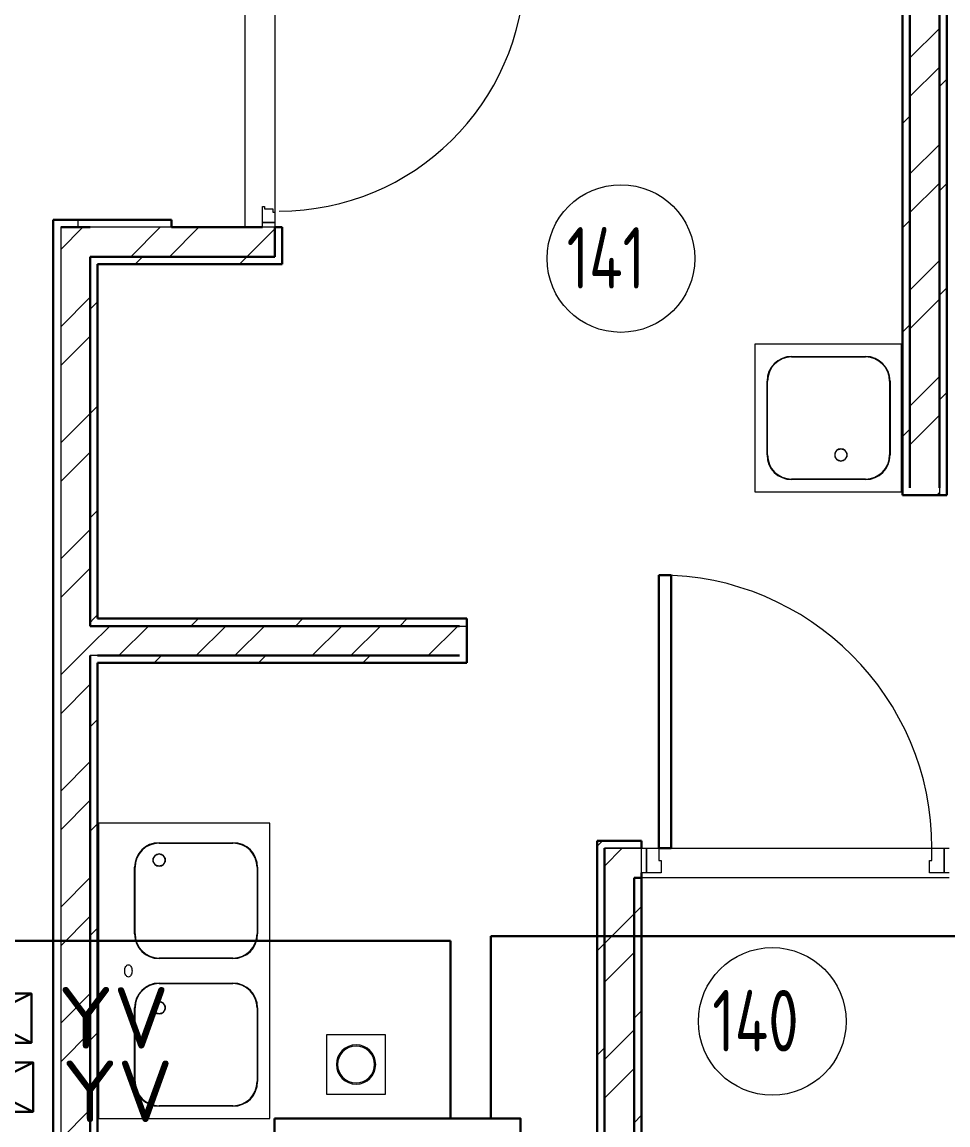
# Model space of a CAD drawing. Header units: millimetres. Extents: x -1073752 to 1436911, y -1379358 to 94781.
# Drawn here: x -1004359 to -1000597, y -875578 to -871098 of the extents above; entities that cross this region are included whole.
import ezdxf
from ezdxf.enums import TextEntityAlignment as Align

# ---------------------------------------------------------------- set-up
doc = ezdxf.new("R2010")
doc.units = ezdxf.units.MM
doc.set_wipeout_variables(frame=1)
for name, color, linetype, lineweight in [('RC-Дымоудаление', 1, 'Continuous', 30), ('Двери', 252, 'Continuous', 9), ('лс', 5, 'Continuous', 30), ('Марки помещений', 7, 'Continuous', 20), ('Обобщенные модели', 252, 'Continuous', 18), ('Сантехника', 252, 'Continuous', 9), ('Стены наружные', 7, 'Continuous', 18), ('Стены штриховка', 7, 'Continuous', 9)]:
    doc.layers.add(name, color=color, linetype=linetype, lineweight=lineweight)
doc.layers.add('RC-Позиционные_обозначения', color=7, linetype='Continuous')
doc.layers.add('RC-Таблицы', color=7, linetype='Continuous')
doc.layers.add('Двери открывание', color=7, linetype='Continuous', lineweight=9, true_color=0xc0c0c0)
doc.styles.add('GOST Common_3', font='', dxfattribs={"height": 3.5})
doc.styles.add('ISOCPEUR', font='isocpeur.ttf', dxfattribs={"height": 250})
doc.styles.add('RubezhCAD', font='isocpeur.ttf')
doc.styles.get("Standard").update_dxf_attribs({"font": 'arial.ttf'})
doc.styles.get('GOST Common_3').set_extended_font_data('GOST 2.304 type A')

# ---------------------------------------------------------------- blocks, each defined once
blk = doc.blocks.new('1 этаж')
at = {"layer": 'Двери', "color": 251, "true_color": 0x636466}
for p, q in [((-10970.8, 25628.3), (-10962.8, 25628.3)), ((-10970.8, 25564.3), (-10970.8, 25628.3)), ((-10962.8, 25628.3), (-10962.8, 25619.3)), ((-10962.8, 25619.3), (-10928.8, 25619.3)), ((-10928.8, 25619.3), (-10928.8, 25605.3)), ((-10928.8, 25605.3), (-10920.8, 25605.3)), ((-10920.8, 25605.3), (-10920.8, 25564.3)), ((-10970.8, 25564.3), (-10920.8, 25564.3)), ((-10970.8, 25544.3), (-10970.8, 25564.3)), ((-10920.8, 25564.3), (-10970.8, 25564.3)), ((-10920.8, 25544.3), (-10970.8, 25544.3)), ((-10920.8, 25564.3), (-10920.8, 25544.3)), ((-9430.8, 23021.3), (-9410.8, 23021.3)), ((-9430.8, 22921.3), (-9430.8, 23021.3)), ((-9410.8, 23021.3), (-9360.8, 23021.3)), ((-9410.8, 22921.3), (-9410.8, 23021.3)), ((-9410.8, 23021.3), (-9410.8, 22921.3)), ((-9360.8, 23021.3), (-9360.8, 22971.3)), ((-8250.8, 23021.3), (-8200.8, 23021.3)), ((-8250.8, 22971.3), (-8250.8, 23021.3)), ((-8200.8, 23021.3), (-8200.8, 22921.3)), ((-8200.8, 23021.3), (-8180.8, 23021.3)), ((-8200.8, 22921.3), (-8200.8, 23021.3)), ((-9360.8, 22971.3), (-9350.8, 22971.3)), ((-9350.8, 22971.3), (-9350.8, 22921.3)), ((-8260.8, 22971.3), (-8250.8, 22971.3)), ((-8260.8, 22921.3), (-8260.8, 22971.3)), ((-9410.8, 22921.3), (-9430.8, 22921.3)), ((-9350.8, 22921.3), (-9410.8, 22921.3)), ((-8200.8, 22921.3), (-8260.8, 22921.3)), ((-8180.8, 22921.3), (-8200.8, 22921.3))]:
    blk.add_line(p, q, dxfattribs=at)
at = {"layer": 'Двери', "color": 251, "lineweight": 30, "true_color": 0x636466}
for p, q in [((-9360.8, 24131.3), (-9310.8, 24131.3)), ((-9360.8, 23021.3), (-9360.8, 24131.3)), ((-9310.8, 24131.3), (-9310.8, 23021.3)), ((-9310.8, 23021.3), (-9360.8, 23021.3))]:
    blk.add_line(p, q, dxfattribs=at)
at = {"layer": 'Двери', "color": 251, "true_color": 0x636466}
blk.add_arc((-9360.8, 23021.3), 1110, 0, 90, dxfattribs=at)
at = {"layer": 'Двери открывание', "color": 251, "true_color": 0x636466}
blk.add_arc((-10902.8, 26608.3), 998, 270, 358.9666, dxfattribs=at)
at = {"layer": 'Марки помещений', "color": 251, "true_color": 0x636466}
for centre in [(-9514.7, 25417.3), (-8899.7, 22318)]:
    blk.add_circle(centre, 300, dxfattribs=at)
at = {"layer": 'Обобщенные модели', "color": 251, "lineweight": 9, "true_color": 0x636466}
for p, q in [((-8634.9, 24639.7), (-8620.8, 24644.3)), ((-8620.8, 24644.3), (-8606.7, 24639.7)), ((-8644.6, 24611.9), (-8644.6, 24626.6)), ((-8644.2, 24627.5), (-8635.9, 24638.9)), ((-8635.9, 24599.6), (-8644.2, 24611.1)), ((-8605.7, 24638.9), (-8597.4, 24627.5)), ((-8597.4, 24611.1), (-8605.7, 24599.6)), ((-8597, 24626.6), (-8597, 24611.9)), ((-8620.8, 24594.3), (-8634.9, 24598.9)), ((-8606.7, 24598.9), (-8620.8, 24594.3)), ((-11414.2, 22981.5), (-11405.9, 22992.9)), ((-11404.9, 22993.7), (-11390.8, 22998.3)), ((-11390.8, 22998.3), (-11376.7, 22993.7)), ((-11375.7, 22992.9), (-11367.4, 22981.5)), ((-11414.6, 22965.9), (-11414.6, 22980.6)), ((-11405.9, 22953.6), (-11414.2, 22965.1)), ((-11390.8, 22948.3), (-11404.9, 22952.9)), ((-11376.7, 22952.9), (-11390.8, 22948.3)), ((-11367.4, 22965.1), (-11375.7, 22953.6)), ((-11367, 22980.6), (-11367, 22965.9)), ((-11414.6, 22365.9), (-11414.6, 22380.6)), ((-11414.2, 22381.5), (-11405.9, 22392.9)), ((-11405.9, 22353.6), (-11414.2, 22365.1)), ((-11404.9, 22393.7), (-11390.8, 22398.3)), ((-11390.8, 22398.3), (-11376.7, 22393.7)), ((-11375.7, 22392.9), (-11367.4, 22381.5)), ((-11367.4, 22365.1), (-11375.7, 22353.6)), ((-11367, 22380.6), (-11367, 22365.9)), ((-11390.8, 22348.3), (-11404.9, 22352.9)), ((-11376.7, 22352.9), (-11390.8, 22348.3))]:
    blk.add_line(p, q, dxfattribs=at)
at = {"layer": 'Сантехника', "color": 251, "true_color": 0x636466}
for p, q in [((-8970.8, 25069.3), (-8970.8, 24469.3)), ((-8375.8, 25069.3), (-8970.8, 25069.3)), ((-8375.8, 25069.3), (-8375.8, 24469.3)), ((-8375.8, 25069.3), (-8370.8, 25069.3)), ((-8820.8, 25019.3), (-8520.8, 25019.3)), ((-8820.8, 25017.3), (-8520.8, 25017.3)), ((-8920.8, 24619.3), (-8920.8, 24919.3)), ((-8918.8, 24619.3), (-8918.8, 24919.3)), ((-8422.8, 24919.3), (-8422.8, 24619.3)), ((-8420.8, 24919.3), (-8420.8, 24619.3)), ((-8520.8, 24521.3), (-8820.8, 24521.3)), ((-8520.8, 24519.3), (-8820.8, 24519.3)), ((-8970.8, 24469.3), (-8375.8, 24469.3)), ((-8370.8, 24469.3), (-8375.8, 24469.3)), ((-11640.8, 23123.3), (-11635.8, 23123.3)), ((-10940.8, 23123.3), (-11635.8, 23123.3)), ((-11635.8, 21923.3), (-11635.8, 23123.3)), ((-10940.8, 21923.3), (-10940.8, 23123.3)), ((-11390.8, 23044), (-11090.8, 23044)), ((-11390.8, 23042), (-11090.8, 23042)), ((-11490.8, 22673.3), (-11490.8, 22944)), ((-11488.8, 22673.3), (-11488.8, 22944)), ((-10992.8, 22944), (-10992.8, 22673.3)), ((-10990.8, 22944), (-10990.8, 22673.3)), ((-11090.8, 22575.3), (-11390.8, 22575.3)), ((-11090.8, 22573.3), (-11390.8, 22573.3)), ((-11390.8, 22473.3), (-11090.8, 22473.3)), ((-11390.8, 22471.3), (-11090.8, 22471.3)), ((-11490.8, 22073.3), (-11490.8, 22373.3)), ((-11488.8, 22073.3), (-11488.8, 22373.3)), ((-10992.8, 22373.3), (-10992.8, 22073.3)), ((-10990.8, 22373.3), (-10990.8, 22073.3)), ((-10470.8, 22262.8), (-10710.8, 22262.8)), ((-10710.8, 22262.8), (-10710.8, 22022.8)), ((-10470.8, 22022.8), (-10470.8, 22262.8)), ((-10710.8, 22022.8), (-10470.8, 22022.8)), ((-11090.8, 21975.3), (-11390.8, 21975.3)), ((-11090.8, 21973.3), (-11390.8, 21973.3)), ((-11635.8, 21923.3), (-11640.8, 21923.3)), ((-11635.8, 21923.3), (-10940.8, 21923.3))]:
    blk.add_line(p, q, dxfattribs=at)
at = {"layer": 'Сантехника', "color": 251, "true_color": 0x636466, "flags": 128}
for points in [[(-11515.8, 22498.3), (-11518.7, 22498.7), (-11521.5, 22500.2), (-11524.1, 22502.5), (-11526.4, 22505.6), (-11528.3, 22509.4), (-11529.7, 22513.7), (-11530.5, 22518.4), (-11530.8, 22523.3), (-11530.5, 22528.1), (-11529.7, 22532.8), (-11528.3, 22537.2), (-11526.4, 22540.9), (-11524.1, 22544.1), (-11521.5, 22546.4), (-11518.7, 22547.8), (-11515.8, 22548.3)], [(-11515.8, 22548.3), (-11512.9, 22547.8), (-11510.1, 22546.4), (-11507.5, 22544.1), (-11505.2, 22540.9), (-11503.3, 22537.2), (-11501.9, 22532.8), (-11501.1, 22528.1), (-11500.8, 22523.3), (-11501.1, 22518.4), (-11501.9, 22513.7), (-11503.3, 22509.4), (-11505.2, 22505.6), (-11507.5, 22502.5), (-11510.1, 22500.2), (-11512.9, 22498.7), (-11515.8, 22498.3)]]:
    blk.add_lwpolyline(points, dxfattribs=at)
at = {"layer": 'Сантехника', "color": 251, "true_color": 0x636466}
for centre, radius, start, end in [((-8820.8, 24919.3), 100, 90, 180), ((-8820.8, 24919.3), 98, 90, 180), ((-8520.8, 24919.3), 100, 0, 90), ((-8520.8, 24919.3), 98, 0, 90), ((-8620.8, 24619.3), 25, 90, 270), ((-8620.8, 24619.3), 25, 270, 90), ((-8820.8, 24619.3), 100, 180, 270), ((-8820.8, 24619.3), 98, 180, 270), ((-8520.8, 24619.3), 100, 270, 0), ((-8520.8, 24619.3), 98, 270, 0), ((-11390.8, 22944), 100, 90, 180), ((-11390.8, 22944), 98, 90, 180), ((-11090.8, 22944), 100, 0, 90), ((-11090.8, 22944), 98, 0, 90), ((-11390.8, 22973.3), 25, 90, 270), ((-11390.8, 22973.3), 25, 270, 90), ((-11390.8, 22673.3), 100, 180, 270), ((-11390.8, 22673.3), 98, 180, 270), ((-11090.8, 22673.3), 100, 270, 0), ((-11090.8, 22673.3), 98, 270, 0), ((-11390.8, 22373.3), 100, 90, 180), ((-11390.8, 22373.3), 98, 90, 180), ((-11090.8, 22373.3), 100, 0, 90), ((-11090.8, 22373.3), 98, 0, 90), ((-11390.8, 22373.3), 25, 90, 270), ((-11390.8, 22373.3), 25, 270, 90), ((-10590.8, 22142.8), 80, 0, 180), ((-10590.8, 22142.8), 75, 0, 180), ((-10590.8, 22142.8), 75, 109.9712, 115.0288), ((-10590.8, 22142.8), 75, 64.9712, 70.0288), ((-10590.8, 22142.8), 80, 180, 0), ((-10590.8, 22142.8), 75, 180, 0), ((-10590.8, 22142.8), 75, 154.9712, 160.0288), ((-10590.8, 22142.8), 75, 19.9712, 25.0288), ((-10590.8, 22142.8), 75, 199.9712, 205.0288), ((-10590.8, 22142.8), 75, 334.9712, 340.0288), ((-11390.8, 22073.3), 100, 180, 270), ((-11390.8, 22073.3), 98, 180, 270), ((-11090.8, 22073.3), 100, 270, 0), ((-11090.8, 22073.3), 98, 270, 0), ((-10590.8, 22142.8), 75, 244.9712, 250.0288), ((-10590.8, 22142.8), 75, 289.9712, 295.0288)]:
    blk.add_arc(centre, radius, start, end, dxfattribs=at)
at = {"layer": 'Стены наружные', "color": 251, "lineweight": 30, "true_color": 0x636466}
for p, q in [((-8340.8, 26856.3), (-8340.8, 24486.3)), ((-8220.8, 24486.3), (-8220.8, 26856.3)), ((-8370.8, 26826.3), (-8370.8, 24456.3)), ((-8190.8, 24456.3), (-8190.8, 26826.3)), ((-11820.8, 25574.3), (-11820.8, 21201.3)), ((-11340.8, 25574.3), (-11820.8, 25574.3)), ((-11670.8, 25544.3), (-11790.8, 25544.3)), ((-11340.8, 25544.3), (-11340.8, 25574.3)), ((-10970.8, 25544.3), (-11340.8, 25544.3)), ((-10920.8, 25424.3), (-10920.8, 25544.3)), ((-10890.8, 25544.3), (-10920.8, 25544.3)), ((-10890.8, 25394.3), (-10890.8, 25544.3)), ((-11670.8, 23924.3), (-11670.8, 25424.3)), ((-11670.8, 25424.3), (-10920.8, 25424.3)), ((-11640.8, 23954.3), (-11640.8, 25394.3)), ((-11640.8, 25394.3), (-10890.8, 25394.3)), ((-8370.8, 24456.3), (-8190.8, 24456.3)), ((-10140.8, 23954.3), (-11640.8, 23954.3)), ((-10140.8, 23774.3), (-10140.8, 23954.3)), ((-10170.8, 23924.3), (-11670.8, 23924.3)), ((-11670.8, 21351.3), (-11670.8, 23804.3)), ((-11640.8, 23804.3), (-10170.8, 23804.3)), ((-11640.8, 21381.3), (-11640.8, 23774.3)), ((-11640.8, 23774.3), (-10140.8, 23774.3)), ((-9430.8, 23051.3), (-9610.8, 23051.3)), ((-9610.8, 23051.3), (-9610.8, 21381.3)), ((-9430.8, 23021.3), (-9430.8, 23051.3)), ((-9580.8, 21351.3), (-9580.8, 23021.3)), ((-9460.8, 22901.3), (-9430.8, 22901.3)), ((-9460.8, 22901.3), (-9460.8, 21351.3)), ((-9430.8, 22901.3), (-9460.8, 22901.3)), ((-9430.8, 22901.3), (-9430.8, 22921.3)), ((-9430.8, 21331.3), (-9430.8, 22901.3))]:
    blk.add_line(p, q, dxfattribs=at)
at = {"layer": 'Стены наружные', "color": 251, "true_color": 0x636466}
for p, q in [((-11040.8, 25544.3), (-11040.8, 26674.3)), ((-10920.8, 26613.3), (-10920.8, 25605.3)), ((-9310.8, 23021.3), (-8250.8, 23021.3)), ((-8180.8, 22901.3), (-9430.8, 22901.3))]:
    blk.add_line(p, q, dxfattribs=at)
at = {"layer": 'Стены наружные', "color": 251, "linetype": 'Continuous', "lineweight": 9, "true_color": 0x636466}
for p, q in [((-8340.8, 26232.3), (-8220.8, 26352.3)), ((-8340.8, 26075.2), (-8220.8, 26195.2)), ((-8220.8, 26116.3), (-8190.8, 26146.3)), ((-8370.8, 25966.3), (-8340.8, 25996.3)), ((-8340.8, 25760.9), (-8220.8, 25880.9)), ((-8340.8, 25603.7), (-8220.8, 25723.7)), ((-8220.8, 25692.1), (-8190.8, 25722.1)), ((-11790.8, 25454), (-11700.5, 25544.3)), ((-11719.8, 25544.3), (-11719.8, 25574.3)), ((-11506.2, 25424.3), (-11386.2, 25544.3)), ((-11349, 25424.3), (-11229, 25544.3)), ((-10920.8, 25537.7), (-10914.2, 25544.3)), ((-8370.8, 25542.1), (-8340.8, 25572.1)), ((-11034.7, 25424.3), (-10920.8, 25538.2)), ((-11488.5, 25394.3), (-11458.5, 25424.3)), ((-11064.2, 25394.3), (-11034.2, 25424.3)), ((-8340.8, 25289.4), (-8220.8, 25409.4)), ((-8220.8, 25267.8), (-8190.8, 25297.8)), ((-11790.8, 25139.7), (-11670.8, 25259.7)), ((-11670.8, 25211.9), (-11640.8, 25241.9)), ((-8340.8, 25132.3), (-8220.8, 25252.3)), ((-8370.8, 25117.8), (-8340.8, 25147.8)), ((-11790.8, 24982.5), (-11670.8, 25102.5)), ((-8340.8, 24817.9), (-8220.8, 24937.9)), ((-8220.8, 24843.6), (-8190.8, 24873.6)), ((-11790.8, 24668.2), (-11670.8, 24788.2)), ((-11670.8, 24787.7), (-11640.8, 24817.7)), ((-8340.8, 24660.8), (-8220.8, 24780.8)), ((-8370.8, 24693.6), (-8340.8, 24723.6)), ((-11790.8, 24511), (-11670.8, 24631)), ((-8231, 24456.3), (-8220.8, 24466.5)), ((-11670.8, 24363.4), (-11640.8, 24393.4)), ((-11790.8, 24196.7), (-11670.8, 24316.7)), ((-11790.8, 24039.6), (-11670.8, 24159.6)), ((-11670.8, 23939.1), (-11655.7, 23954.3)), ((-11655.7, 23954.3), (-11640.8, 23969.1)), ((-11261.4, 23924.3), (-11231.4, 23954.3)), ((-10837.1, 23924.3), (-10807.1, 23954.3)), ((-10412.9, 23924.3), (-10382.9, 23954.3)), ((-11670.8, 23845.3), (-11591.8, 23924.3)), ((-11554.6, 23804.3), (-11434.6, 23924.3)), ((-11240.3, 23804.3), (-11120.3, 23924.3)), ((-11083.2, 23804.3), (-10963.2, 23924.3)), ((-10768.9, 23804.3), (-10648.9, 23924.3)), ((-10611.7, 23804.3), (-10491.7, 23924.3)), ((-10297.4, 23804.3), (-10177.4, 23924.3)), ((-11790.8, 23725.3), (-11670.8, 23845.3)), ((-11411.4, 23774.3), (-11381.4, 23804.3)), ((-10987.1, 23774.3), (-10957.1, 23804.3)), ((-10562.9, 23774.3), (-10532.9, 23804.3)), ((-11790.8, 23568.1), (-11670.8, 23688.1)), ((-11670.8, 23514.9), (-11640.8, 23544.9)), ((-11790.8, 23253.8), (-11670.8, 23373.8)), ((-11790.8, 23096.6), (-11670.8, 23216.6)), ((-11670.8, 23090.6), (-11640.8, 23120.6)), ((-9610.8, 23029.3), (-9588.8, 23051.3)), ((-9580.8, 22949.3), (-9508.9, 23021.3)), ((-11790.8, 22782.3), (-11670.8, 22902.3)), ((-9460.8, 22755), (-9430.8, 22785)), ((-11790.8, 22625.2), (-11670.8, 22745.2)), ((-9580.8, 22635), (-9460.8, 22755)), ((-11670.8, 22666.3), (-11640.8, 22696.3)), ((-9610.8, 22605), (-9580.8, 22635)), ((-9580.8, 22477.9), (-9460.8, 22597.9)), ((-11790.8, 22310.9), (-11670.8, 22430.9)), ((-9460.8, 22330.8), (-9430.8, 22360.8)), ((-11790.8, 22153.7), (-11670.8, 22273.7)), ((-11670.8, 22242.1), (-11640.8, 22272.1)), ((-9580.8, 22163.6), (-9460.8, 22283.6)), ((-9610.8, 22180.8), (-9580.8, 22210.8)), ((-9580.8, 22006.4), (-9460.8, 22126.4)), ((-11790.8, 21839.4), (-11670.8, 21959.4)), ((-9460.8, 21906.5), (-9430.8, 21936.5))]:
    blk.add_line(p, q, dxfattribs=at)
at = {"layer": 'Стены штриховка', "color": 251, "true_color": 0x636466}
for p, q in [((-11790.8, 25544.3), (-11790.8, 21351.3)), ((-11340.8, 25544.3), (-11670.8, 25544.3)), ((-8220.8, 24486.3), (-8220.8, 24456.3)), ((-10170.8, 23924.3), (-10140.8, 23924.3)), ((-11640.8, 23804.3), (-11670.8, 23804.3)), ((-9430.8, 23021.3), (-9580.8, 23021.3)), ((-9580.8, 23021.3), (-9430.8, 23021.3))]:
    blk.add_line(p, q, dxfattribs=at)
at = {"layer": 'Марки помещений', "color": 251, "true_color": 0x636466, "style": 'GOST Common_3', "width": 0.9}
for s, p in [('141', (-9734.8, 25295)), ('140', (-9143.2, 22195.7))]:
    blk.add_text(s, height=250, dxfattribs=at).set_placement(p)
blk = doc.blocks.new('A$C122646C6')
at = {"color": 1, "lineweight": 30}
for points in [[(0, 200), (400, 200), (400, 0), (0, 0), (0, 200)], [(0, 200), (173.2, 113.4)], [(400, 200), (226.8, 113.4)], [(173.2, 86.6), (0, 0)], [(226.8, 86.6), (400, 0)]]:
    blk.add_lwpolyline(points, dxfattribs=at)
blk.add_circle((200, 100), 30, dxfattribs=at)
blk = doc.blocks.new('RC-UGO-MDU-01')
at = {"layer": 'RC-Дымоудаление'}
blk.add_point((0, 0), dxfattribs=at)
blk.add_attdef('PSTN', text='', height=2.5, dxfattribs=at).set_placement((5.821, 2.37), align=Align.BOTTOM_CENTER)
blk.add_wipeout([(4.998, 2.498), (4.998, -2.498), (-4.998, -2.498), (-4.998, 2.498)]).dxf.layer = 'RC-Дымоудаление'
blk.add_wipeout([(-4.998, -2.498), (-4.998, 2.498), (4.998, 2.498), (4.998, -2.498)]).dxf.layer = 'RC-Дымоудаление'
blk.add_lwpolyline([(-4.998, 2.498), (4.998, 2.498), (4.998, -2.498), (-4.998, -2.498), (-4.998, 2.498)], close=True, dxfattribs=at)
at = {"layer": 'RC-Дымоудаление', "ltscale": 100, "style": 'ISOCPEUR', "width": 0.7}
blk.add_text('МДУ-1', height=2.5, dxfattribs=at).set_placement((0, 0), align=Align.MIDDLE)

msp = doc.modelspace()

# ---------------------------------------------------------------- linework, layer by layer
at = {"layer": 'лс'}
msp.add_line((-997572, -874812.1), (-1002455, -874812.1), dxfattribs=at)
at = {"layer": 'лс', "color": 5}
for p, q in [((-1002455, -875552.5), (-1002455, -874812.1)), ((-1004744.1, -874831.1), (-1002617.8, -874831.1)), ((-1002617.8, -874831.1), (-1002617.8, -875552.5))]:
    msp.add_line(p, q, dxfattribs=at)

# ---------------------------------------------------------------- block references
for name, p in [('1 этаж', (-992411.4, -897475.7)), ('A$C122646C6', (-1004721.5, -875244.5)), ('A$C122646C6', (-1004714.1, -875524.5))]:
    msp.add_blockref(name, p)

# ---------------------------------------------------------------- texts
at = {"layer": 'RC-Таблицы', "linetype": 'Continuous', "lineweight": 40, "char_height": 250, "width": 2400, "attachment_point": 5, "style": 'RubezhCAD'}
for insert in [(-1003987.7, -875143.1), (-1003971.1, -875441.7)]:
    msp.add_mtext('YV', dxfattribs=dict(at, insert=insert))

# ---------------------------------------------------------------- next in the draw order: block references
at = {"layer": 'RC-Дымоудаление', "color": 4, "linetype": 'Continuous', "lineweight": 40, "ltscale": 15}
ref = msp.add_blockref('RC-UGO-MDU-01', (-1002833.3, -875802.3), dxfattribs=dict(at, xscale=100, yscale=100, zscale=100))
ref.add_attrib('PSTN', '1А2.66', dxfattribs={"layer": 'RC-Позиционные_обозначения', "height": 250, "style": 'RubezhCAD'}).set_placement((-1001843, -876339.2), align=Align.BOTTOM_CENTER)

doc.saveas('drawing.dxf')
